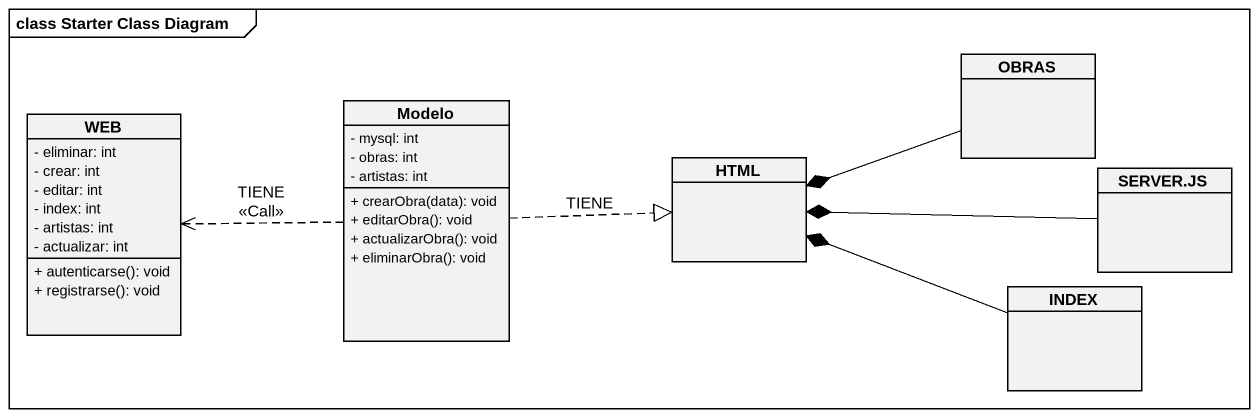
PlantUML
@startuml
mainframe class Starter Class Diagram
hide circle
hide empty members
skinparam classAttributeIconSize 0
class OBRAS
class WEB {
  - eliminar: int
  - crear: int
  - editar: int
  - index: int
  - artistas: int
  - actualizar: int
  + autenticarse(): void
  + registrarse(): void
}
class Modelo {
  - mysql: int
  - obras: int
  - artistas: int
  + crearObra(data): void
  + editarObra(): void
  + actualizarObra(): void
  + eliminarObra(): void
}
class HTML
class "SERVER.JS" as SERVER_JS
class INDEX
OBRAS -left-* HTML
Modelo .left.> WEB : TIENE\n<<Call>>
Modelo .right.|> HTML : TIENE
SERVER_JS -left-* HTML
INDEX -left-* HTML
@enduml
